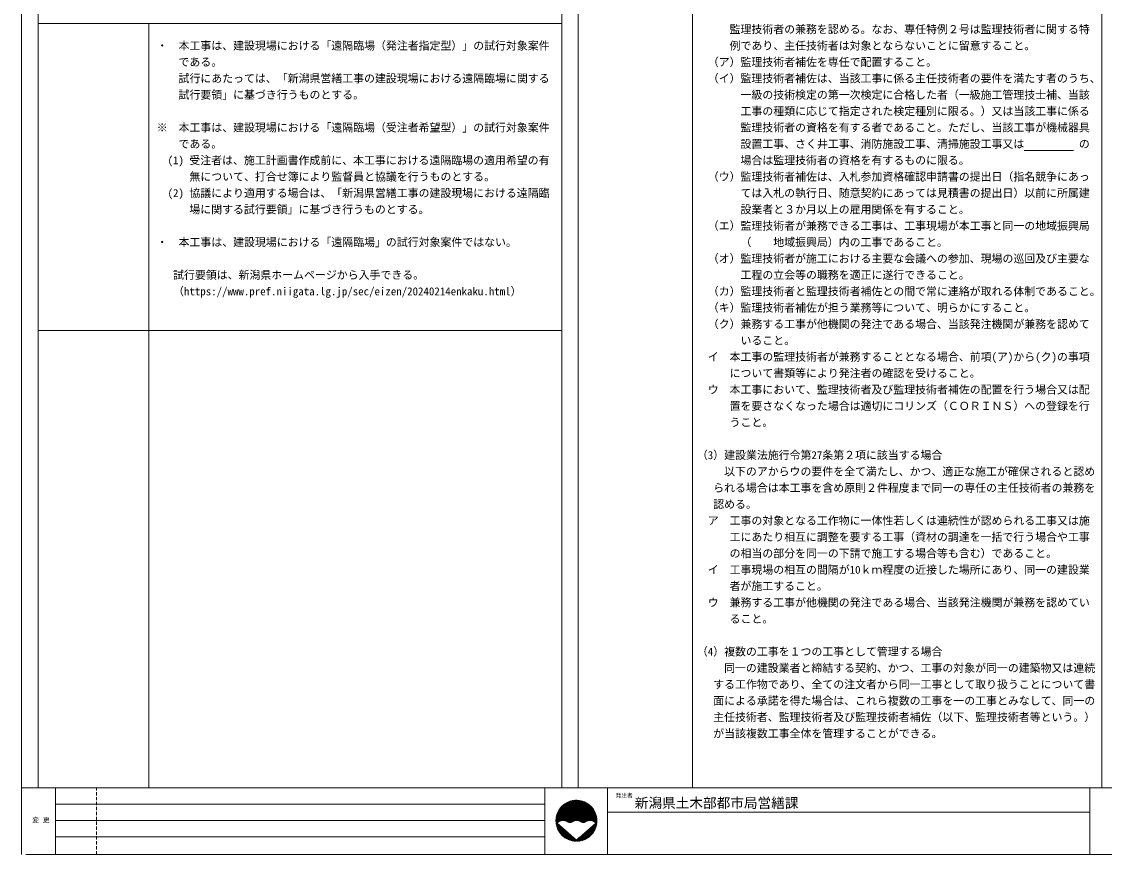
# Model space of a CAD drawing. Units: millimetres on the paper. Extents: x -413 to 392, y -286 to 328.
# Drawn here: x -399.7 to -2.8, y -285.6 to 19.5 of the extents above; entities that cross this region are included whole.
import ezdxf
from ezdxf.enums import TextEntityAlignment as Align

# ---------------------------------------------------------------- set-up
doc = ezdxf.new("R2010")
doc.units = ezdxf.units.MM
doc.linetypes.add('DASHED1', pattern=[1.8, 1.2, -0.6])
doc.layers.add('0-1', color=7, linetype='Continuous')
doc.layers.add('F-0', color=4, linetype='Continuous', lineweight=18)
doc.layers.add('F-F', color=5, linetype='Continuous', lineweight=9)
doc.styles.add('ＭＳ ゴシック', font='')
doc.styles.get('ＭＳ ゴシック').set_extended_font_data('MS Gothic')

msp = doc.modelspace()

# ---------------------------------------------------------------- linework, layer by layer
at = {"layer": 'F-0'}
for p, q in [((-393.685, -261.166), (-393.685, 284.35)), ((-195.686, 284.35), (-195.686, -261.166)), ((-153.817, 276.811), (-153.817, -261.166)), ((-353.022, -261.166), (-353.022, 18.836)), ((-32.186, -27.65), (-14.186, -27.65))]:
    msp.add_line(p, q, dxfattribs=at)
at = {"layer": 'F-0', "color": 7}
for p, q in [((-393.685, 18.836), (-201.686, 18.836)), ((-393.685, -93.65), (-201.686, -93.65))]:
    msp.add_line(p, q, dxfattribs=at)
at = {"layer": 'F-F', "color": 7, "lineweight": 18}
for p, q in [((-399.685, -285.565), (-399.685, 284.35)), ((-201.686, 284.35), (-201.686, -261.166)), ((-3.686, 284.35), (-3.686, -261.166)), ((-398.185, -261.166), (-399.685, -261.166)), ((-398.185, -261.166), (392.314, -261.166)), ((-387.285, -285.565), (-387.285, -261.166)), ((-207.935, -285.565), (-207.935, -261.166)), ((-184.935, -285.565), (-184.935, -261.166)), ((-8.186, -285.565), (-8.186, -261.166)), ((-387.285, -267.166), (-207.935, -267.166)), ((-387.285, -273.165), (-207.935, -273.165)), ((-184.935, -270.166), (-8.186, -270.166)), ((-387.285, -279.166), (-207.935, -279.166)), ((392.314, -285.565), (-398.185, -285.565))]:
    msp.add_line(p, q, dxfattribs=at)
at = {"layer": 'F-F', "color": 7, "linetype": 'DASHED1', "lineweight": 18}
msp.add_line((-372.285, -285.565), (-372.285, -261.166), dxfattribs=at)
at = {"layer": 'F-F'}
for p, q in [((-203.835, -273.274), (-196.327, -265.765)), ((-203.834, -273.414), (-196.187, -265.767)), ((-203.834, -273.132), (-196.469, -265.767)), ((-203.83, -273.552), (-196.049, -265.771)), ((-203.83, -272.986), (-196.615, -265.771)), ((-203.824, -273.687), (-195.914, -265.777)), ((-203.823, -272.838), (-196.763, -265.778)), ((-203.815, -273.819), (-195.782, -265.786)), ((-203.813, -272.686), (-196.915, -265.788)), ((-203.804, -273.95), (-195.651, -265.797)), ((-203.799, -272.531), (-197.07, -265.802)), ((-203.791, -274.079), (-195.522, -265.81)), ((-203.782, -272.372), (-197.229, -265.819)), ((-203.776, -274.205), (-195.396, -265.825)), ((-203.761, -272.21), (-197.391, -265.84)), ((-203.76, -274.33), (-195.271, -265.841)), ((-203.741, -274.452), (-195.148, -265.86)), ((-203.735, -272.042), (-197.558, -265.866)), ((-203.705, -271.871), (-197.73, -265.896)), ((-202.734, -273.587), (-195.027, -265.88)), ((-203.669, -271.693), (-197.908, -265.932)), ((-203.627, -271.51), (-198.091, -265.974)), ((-203.579, -271.321), (-198.28, -266.022)), ((-203.523, -271.123), (-198.478, -266.078)), ((-203.458, -270.917), (-198.684, -266.143)), ((-203.383, -270.701), (-198.9, -266.218)), ((-203.296, -270.472), (-199.129, -266.305)), ((-203.192, -270.227), (-199.374, -266.409)), ((-203.069, -269.962), (-199.639, -266.532)), ((-202.916, -269.668), (-199.933, -266.684)), ((-202.72, -269.331), (-200.27, -266.88)), ((-202.441, -268.91), (-200.691, -267.16)), ((-202.436, -273.43), (-194.908, -265.903)), ((-202.199, -273.335), (-194.791, -265.926)), ((-201.993, -273.271), (-194.674, -265.952)), ((-201.808, -273.227), (-194.56, -265.979)), ((-201.784, -268.111), (-201.49, -267.817)), ((-201.637, -273.197), (-194.447, -266.007)), ((-201.477, -273.179), (-194.336, -266.037)), ((-201.327, -273.17), (-194.225, -266.068)), ((-201.184, -273.168), (-194.117, -266.101)), ((-201.048, -273.173), (-194.009, -266.135)), ((-200.917, -273.184), (-193.904, -266.171)), ((-200.792, -273.2), (-193.799, -266.207)), ((-200.671, -273.221), (-193.695, -266.245)), ((-200.555, -273.246), (-193.593, -266.285)), ((-200.442, -273.275), (-193.492, -266.325)), ((-200.333, -273.307), (-193.393, -266.367)), ((-200.228, -273.343), (-193.294, -266.41)), ((-200.126, -273.383), (-193.197, -266.454)), ((-200.026, -273.425), (-193.1, -266.499)), ((-199.93, -273.47), (-193.005, -266.545)), ((-199.837, -273.518), (-192.911, -266.593)), ((-199.747, -273.569), (-192.818, -266.641)), ((-199.659, -273.623), (-192.727, -266.691)), ((-199.573, -273.679), (-192.636, -266.741)), ((-199.487, -273.734), (-192.546, -266.793)), ((-199.395, -273.784), (-192.457, -266.846)), ((-199.297, -273.827), (-192.37, -266.9)), ((-199.192, -273.864), (-192.283, -266.954)), ((-199.08, -273.893), (-192.198, -267.01)), ((-198.96, -273.914), (-192.113, -267.067)), ((-198.829, -273.925), (-192.029, -267.125)), ((-198.685, -273.922), (-191.947, -267.184)), ((-198.523, -273.902), (-191.865, -267.243)), ((-198.332, -273.852), (-191.784, -267.304)), ((-198.072, -273.734), (-191.705, -267.366)), ((-197.706, -273.509), (-191.626, -267.429)), ((-197.441, -273.385), (-191.548, -267.492)), ((-197.219, -273.305), (-191.471, -267.557)), ((-197.023, -273.25), (-191.395, -267.622)), ((-196.844, -273.213), (-191.32, -267.689)), ((-196.678, -273.188), (-191.246, -267.756)), ((-196.523, -273.174), (-191.173, -267.825)), ((-196.376, -273.168), (-191.101, -267.894)), ((-196.236, -273.17), (-191.03, -267.964)), ((-196.102, -273.177), (-190.96, -268.035)), ((-195.974, -273.19), (-190.891, -268.108)), ((-195.85, -273.209), (-190.822, -268.181)), ((-195.731, -273.231), (-190.755, -268.255)), ((-195.617, -273.258), (-190.689, -268.33)), ((-195.506, -273.288), (-190.623, -268.406)), ((-195.398, -273.322), (-190.558, -268.483)), ((-195.294, -273.36), (-190.495, -268.56)), ((-195.193, -273.4), (-190.432, -268.639)), ((-195.095, -273.444), (-190.371, -268.719)), ((-195.001, -273.49), (-190.31, -268.8)), ((-194.909, -273.54), (-190.25, -268.881)), ((-194.819, -273.592), (-190.192, -268.964)), ((-194.732, -273.646), (-190.134, -269.048)), ((-194.648, -273.703), (-190.077, -269.132)), ((-194.559, -273.756), (-190.021, -269.218)), ((-194.464, -273.803), (-189.967, -269.305)), ((-194.364, -273.843), (-189.913, -269.392)), ((-194.256, -273.877), (-189.86, -269.481)), ((-194.14, -273.903), (-189.809, -269.571)), ((-194.016, -273.92), (-189.758, -269.662)), ((-193.88, -273.925), (-189.708, -269.754)), ((-193.729, -273.916), (-189.66, -269.847)), ((-193.557, -273.885), (-189.613, -269.941)), ((-193.346, -273.815), (-189.566, -270.036)), ((-193.011, -273.622), (-189.521, -270.132)), ((-192.697, -273.449), (-189.477, -270.23)), ((-192.453, -273.347), (-189.434, -270.328)), ((-192.244, -273.279), (-189.393, -270.428)), ((-192.056, -273.232), (-189.352, -270.529)), ((-191.883, -273.201), (-189.313, -270.631)), ((-191.721, -273.181), (-189.275, -270.735)), ((-191.57, -273.171), (-189.239, -270.84)), ((-191.426, -273.168), (-189.203, -270.946)), ((-191.288, -273.172), (-189.169, -271.053)), ((-191.157, -273.182), (-189.137, -271.162)), ((-191.031, -273.198), (-189.105, -271.272)), ((-190.909, -273.218), (-189.075, -271.384)), ((-190.792, -273.242), (-189.047, -271.497)), ((-190.679, -273.27), (-189.02, -271.611)), ((-190.57, -273.302), (-188.995, -271.727)), ((-190.464, -273.338), (-188.971, -271.845)), ((-190.361, -273.376), (-188.949, -271.964)), ((-190.262, -273.418), (-188.929, -272.085)), ((-190.165, -273.463), (-188.91, -272.208)), ((-190.071, -273.511), (-188.894, -272.333)), ((-189.98, -273.561), (-188.879, -272.46)), ((-189.892, -273.614), (-188.866, -272.588)), ((-189.807, -273.67), (-188.855, -272.719)), ((-189.723, -273.729), (-188.847, -272.852)), ((-189.643, -273.789), (-188.841, -272.987)), ((-189.565, -273.853), (-188.837, -273.125)), ((-189.489, -273.919), (-188.835, -273.265)), ((-189.416, -273.987), (-188.837, -273.408)), ((-189.345, -274.057), (-188.841, -273.553)), ((-189.277, -274.13), (-188.848, -273.702)), ((-203.721, -274.573), (-203.373, -274.226)), ((-203.698, -274.693), (-203.297, -274.291)), ((-203.675, -274.81), (-203.221, -274.357)), ((-203.649, -274.926), (-203.146, -274.423)), ((-203.622, -275.041), (-203.07, -274.489)), ((-203.594, -275.154), (-202.995, -274.555)), ((-203.564, -275.265), (-202.919, -274.62)), ((-203.533, -275.375), (-202.843, -274.686)), ((-203.5, -275.484), (-202.768, -274.752)), ((-203.466, -275.591), (-202.692, -274.818)), ((-203.43, -275.697), (-202.616, -274.883)), ((-203.393, -275.802), (-202.541, -274.949)), ((-203.355, -275.905), (-202.465, -275.015)), ((-203.316, -276.008), (-202.389, -275.081)), ((-203.276, -276.109), (-202.314, -275.147)), ((-203.234, -276.208), (-202.238, -275.212)), ((-203.191, -276.307), (-202.162, -275.278)), ((-203.147, -276.404), (-202.087, -275.344)), ((-203.102, -276.5), (-202.011, -275.41)), ((-203.056, -276.596), (-201.936, -275.475)), ((-203.008, -276.69), (-201.86, -275.541)), ((-202.96, -276.782), (-201.784, -275.607)), ((-202.91, -276.874), (-201.709, -275.673)), ((-202.859, -276.965), (-201.633, -275.739)), ((-202.808, -277.055), (-201.557, -275.804)), ((-202.755, -277.144), (-201.482, -275.87)), ((-202.701, -277.231), (-201.406, -275.936)), ((-202.646, -277.318), (-201.33, -276.002)), ((-202.591, -277.403), (-201.255, -276.068)), ((-202.534, -277.488), (-201.179, -276.133)), ((-202.476, -277.572), (-201.103, -276.199)), ((-202.417, -277.654), (-201.028, -276.265)), ((-202.357, -277.736), (-200.952, -276.331)), ((-202.297, -277.817), (-200.877, -276.396)), ((-202.235, -277.896), (-200.801, -276.462)), ((-202.172, -277.975), (-200.725, -276.528)), ((-202.109, -278.053), (-200.65, -276.594)), ((-202.044, -278.13), (-200.574, -276.66)), ((-201.979, -278.206), (-200.498, -276.725)), ((-201.912, -278.281), (-200.423, -276.791)), ((-201.845, -278.355), (-200.347, -276.857)), ((-201.776, -278.428), (-200.271, -276.923)), ((-201.707, -278.5), (-200.196, -276.988)), ((-201.637, -278.571), (-200.12, -277.054)), ((-201.566, -278.641), (-200.044, -277.12)), ((-201.493, -278.71), (-199.969, -277.186)), ((-201.42, -278.779), (-199.893, -277.252)), ((-201.346, -278.846), (-199.818, -277.317)), ((-201.271, -278.912), (-199.742, -277.383)), ((-201.195, -278.978), (-199.666, -277.449)), ((-201.118, -279.042), (-199.591, -277.515)), ((-201.041, -279.106), (-199.515, -277.58)), ((-200.962, -279.169), (-199.439, -277.646)), ((-200.882, -279.23), (-199.364, -277.712)), ((-200.801, -279.291), (-199.288, -277.778)), ((-196.336, -280.765), (-193.118, -277.548)), ((-196.193, -280.764), (-192.034, -276.604)), ((-196.048, -280.76), (-190.949, -275.661)), ((-195.899, -280.753), (-189.864, -274.718)), ((-195.747, -280.742), (-188.859, -273.854)), ((-195.592, -280.729), (-188.872, -274.009)), ((-195.433, -280.711), (-188.89, -274.168)), ((-195.27, -280.689), (-188.912, -274.331)), ((-195.103, -280.663), (-188.937, -274.498)), ((-194.93, -280.633), (-188.968, -274.67)), ((-194.753, -280.597), (-189.004, -274.848)), ((-194.57, -280.555), (-189.046, -275.031)), ((-194.379, -280.506), (-189.095, -275.221)), ((-194.182, -280.45), (-189.151, -275.419)), ((-193.975, -280.384), (-189.217, -275.626)), ((-193.758, -280.309), (-189.292, -275.843)), ((-193.528, -280.22), (-189.381, -276.073)), ((-193.282, -280.116), (-189.485, -276.319)), ((-193.016, -279.991), (-189.61, -276.585)), ((-192.72, -279.837), (-189.764, -276.881)), ((-192.379, -279.637), (-189.964, -277.221)), ((-191.952, -279.351), (-190.25, -277.649)), ((-200.72, -279.351), (-199.212, -277.844)), ((-200.637, -279.409), (-199.137, -277.909)), ((-200.553, -279.467), (-199.061, -277.975)), ((-200.469, -279.524), (-198.985, -278.041)), ((-200.383, -279.58), (-198.91, -278.107)), ((-200.296, -279.634), (-198.834, -278.172)), ((-200.208, -279.688), (-198.759, -278.238)), ((-200.12, -279.741), (-198.683, -278.304)), ((-200.03, -279.792), (-198.607, -278.37)), ((-199.939, -279.843), (-198.532, -278.436)), ((-199.847, -279.893), (-198.456, -278.501)), ((-199.754, -279.941), (-198.38, -278.567)), ((-199.66, -279.988), (-198.305, -278.633)), ((-199.565, -280.035), (-198.229, -278.699)), ((-199.469, -280.08), (-198.153, -278.764)), ((-199.371, -280.124), (-198.078, -278.83)), ((-199.273, -280.166), (-198.002, -278.896)), ((-199.173, -280.208), (-197.927, -278.962)), ((-199.072, -280.248), (-197.851, -279.028)), ((-198.97, -280.288), (-197.775, -279.093)), ((-198.866, -280.326), (-197.7, -279.159)), ((-198.761, -280.362), (-197.624, -279.225)), ((-198.655, -280.398), (-197.548, -279.291)), ((-198.548, -280.432), (-197.473, -279.357)), ((-198.439, -280.464), (-197.397, -279.422)), ((-198.329, -280.496), (-197.321, -279.488)), ((-198.217, -280.526), (-197.246, -279.554)), ((-198.104, -280.554), (-197.17, -279.62)), ((-197.99, -280.581), (-197.094, -279.685)), ((-197.874, -280.606), (-197.019, -279.751)), ((-197.756, -280.63), (-196.943, -279.817)), ((-197.637, -280.652), (-196.868, -279.883)), ((-197.515, -280.672), (-196.792, -279.949)), ((-197.393, -280.691), (-196.716, -280.014)), ((-197.268, -280.707), (-196.641, -280.08)), ((-197.141, -280.722), (-196.565, -280.146)), ((-197.013, -280.735), (-196.489, -280.212)), ((-196.882, -280.746), (-196.414, -280.277)), ((-196.749, -280.754), (-196.338, -280.343)), ((-196.614, -280.76), (-195.288, -279.435)), ((-196.476, -280.764), (-194.203, -278.491))]:
    msp.add_line(p, q, dxfattribs=at)
msp.add_lwpolyline([(-203.433, -274.174), (-196.335, -280.345), (-189.238, -274.174)], dxfattribs=at)
msp.add_circle((-196.335, -273.265), 7.5, dxfattribs=at)
for centre, radius, start, end in [((-201.225, -276.093), 2.925, 54.9904, 138.98872), ((-198.78, -272.523), 1.403, 236.8522, 305.66466), ((-196.335, -276.093), 2.925, 54.9904, 123.80286), ((-193.89, -272.523), 1.403, 236.8522, 305.66466), ((-191.445, -276.093), 2.925, 41.01126, 123.80286)]:
    msp.add_arc(centre, radius, start, end, dxfattribs=at)

# ---------------------------------------------------------------- texts
at = {"layer": '0-1', "style": 'ＭＳ ゴシック'}
for s, p in [('\u3000\u3000\u3000監理技術者の兼務を認める。なお、専任特例２号は監理技術者に関する特', (-152.186, 14.35)), ('・\u3000本工事は、建設現場における「遠隔臨場（発注者指定型）」の試行対象案件', (-350.185, 8.35)), ('\u3000\u3000\u3000例であり、主任技術者は対象とならないことに留意すること。', (-152.186, 8.35)), ('\u3000\u3000である。', (-350.185, 2.35)), ('\u3000（ア）監理技術者補佐を専任で配置すること。', (-152.186, 2.35)), ('\u3000\u3000試行にあたっては、「新潟県営繕工事の建設現場における遠隔臨場に関する', (-350.185, -3.65)), ('\u3000（イ）監理技術者補佐は、当該工事に係る主任技術者の要件を満たす者のうち、', (-152.186, -3.65)), ('\u3000\u3000試行要領」に基づき行うものとする。', (-350.185, -9.65)), ('\u3000\u3000\u3000\u3000一級の技術検定の第一次検定に合格した者（一級施工管理技士補、当該', (-152.186, -9.65)), ('\u3000\u3000\u3000\u3000工事の種類に応じて指定された検定種別に限る。）又は当該工事に係る', (-152.186, -15.65)), ('※\u3000本工事は、建設現場における「遠隔臨場（受注者希望型）」の試行対象案件', (-350.185, -21.65)), ('\u3000\u3000\u3000\u3000監理技術者の資格を有する者であること。ただし、当該工事が機械器具', (-152.186, -21.65)), ('\u3000\u3000である。', (-350.185, -27.65)), ('\u3000\u3000\u3000\u3000設置工事、さく井工事、消防施設工事、清掃施設工事又は\u3000\u3000\u3000\u3000\u3000の', (-152.186, -27.65)), ('  (1) 受注者は、施工計画書作成前に、本工事における遠隔臨場の適用希望の有', (-350.185, -33.65)), ('\u3000\u3000\u3000\u3000場合は監理技術者の資格を有するものに限る。', (-152.186, -33.65)), ('\u3000\u3000\u3000無について、打合せ簿により監督員と協議を行うものとする。', (-350.185, -39.65)), ('\u3000（ウ）監理技術者補佐は、入札参加資格確認申請書の提出日（指名競争にあっ', (-152.186, -39.65)), ('\u3000(2) 協議により適用する場合は、「新潟県営繕工事の建設現場における遠隔臨', (-350.185, -45.65)), ('\u3000\u3000\u3000\u3000ては入札の執行日、随意契約にあっては見積書の提出日）以前に所属建', (-152.186, -45.65)), ('      場に関する試行要領」に基づき行うものとする。', (-350.185, -51.65)), ('\u3000\u3000\u3000\u3000設業者と３か月以上の雇用関係を有すること。', (-152.186, -51.65)), ('\u3000（エ）監理技術者が兼務できる工事は、工事現場が本工事と同一の地域振興局', (-152.186, -57.65)), ('・\u3000本工事は、建設現場における「遠隔臨場」の試行対象案件ではない。', (-350.185, -63.65)), ('\u3000\u3000\u3000\u3000（\u3000\u3000地域振興局）内の工事であること。', (-152.186, -63.65)), ('\u3000（オ）監理技術者が施工における主要な会議への参加、現場の巡回及び主要な', (-152.186, -69.65)), ('試行要領は、新潟県ホームページから入手できる。', (-344.185, -75.65)), ('\u3000\u3000\u3000\u3000工程の立会等の職務を適正に遂行できること。', (-152.186, -75.65)), ('（https://www.pref.niigata.lg.jp/sec/eizen/20240214enkaku.html）', (-344.185, -81.65)), ('\u3000（カ）監理技術者と監理技術者補佐との間で常に連絡が取れる体制であること。', (-152.186, -81.65)), ('\u3000（キ）監理技術者補佐が担う業務等について、明らかにすること。', (-152.186, -87.65)), ('\u3000（ク）兼務する工事が他機関の発注である場合、当該発注機関が兼務を認めて', (-152.186, -93.65)), ('\u3000\u3000\u3000\u3000いること。', (-152.186, -99.65)), ('\u3000イ\u3000本工事の監理技術者が兼務することとなる場合、前項(ア)から(ク)の事項', (-152.186, -105.65)), ('\u3000\u3000\u3000について書類等により発注者の確認を受けること。', (-152.186, -111.65)), ('\u3000ウ\u3000本工事において、監理技術者及び監理技術者補佐の配置を行う場合又は配', (-152.186, -117.65)), ('\u3000\u3000\u3000置を要さなくなった場合は適切にコリンズ（ＣＯＲＩＮＳ）への登録を行', (-152.186, -123.65)), ('\u3000\u3000\u3000うこと。', (-152.186, -129.65)), ('（3）建設業法施行令第27条第２項に該当する場合', (-152.186, -141.65)), ('     以下のアからウの要件を全て満たし、かつ、適正な施工が確保されると認め', (-152.186, -147.65)), ('\u3000 られる場合は本工事を含め原則２件程度まで同一の専任の主任技術者の兼務を', (-152.186, -153.65)), ('   認める。', (-152.186, -159.65)), ('\u3000ア\u3000工事の対象となる工作物に一体性若しくは連続性が認められる工事又は施', (-152.186, -165.65)), ('\u3000\u3000\u3000工にあたり相互に調整を要する工事（資材の調達を一括で行う場合や工事', (-152.186, -171.65)), ('\u3000\u3000\u3000の相当の部分を同一の下請で施工する場合等も含む）であること。', (-152.186, -177.65)), ('\u3000イ\u3000工事現場の相互の間隔が10ｋｍ程度の近接した場所にあり、同一の建設業', (-152.186, -183.65)), ('      者が施工すること。', (-152.186, -189.65)), ('\u3000ウ\u3000兼務する工事が他機関の発注である場合、当該発注機関が兼務を認めてい', (-152.186, -195.65)), ('\u3000\u3000\u3000ること。', (-152.186, -201.65)), ('（4）複数の工事を１つの工事として管理する場合', (-152.186, -213.65)), ('     同一の建設業者と締結する契約、かつ、工事の対象が同一の建築物又は連続', (-152.186, -219.65)), ('\u3000 する工作物であり、全ての注文者から同一工事として取り扱うことについて書', (-152.186, -225.65)), ('\u3000 面による承諾を得た場合は、これら複数の工事を一の工事とみなして、同一の', (-152.186, -231.65)), ('   主任技術者、監理技術者及び監理技術者補佐（以下、監理技術者等という。）', (-152.186, -237.65)), ('が当該複数工事全体を管理することができる。', (-146.186, -243.65))]:
    msp.add_text(s, height=2.933, dxfattribs=at).set_placement(p, align=Align.BOTTOM_LEFT)
at = {"layer": 'F-F', "color": 7, "style": 'ＭＳ ゴシック'}
for s, height, p in [('発注者', 1.466, (-181.935, -265.166)), ('新潟県土木部都市局営繕課', 3.666, (-174.935, -269.666))]:
    msp.add_text(s, height=height, dxfattribs=at).set_placement(p, align=Align.BOTTOM_LEFT)
at = {"layer": 'F-F', "color": 7, "style": 'ＭＳ ゴシック', "width": 0.95}
msp.add_text('変 更', height=1.833, dxfattribs=at).set_placement((-395.785, -274.415), align=Align.BOTTOM_LEFT)

doc.saveas('drawing.dxf')
